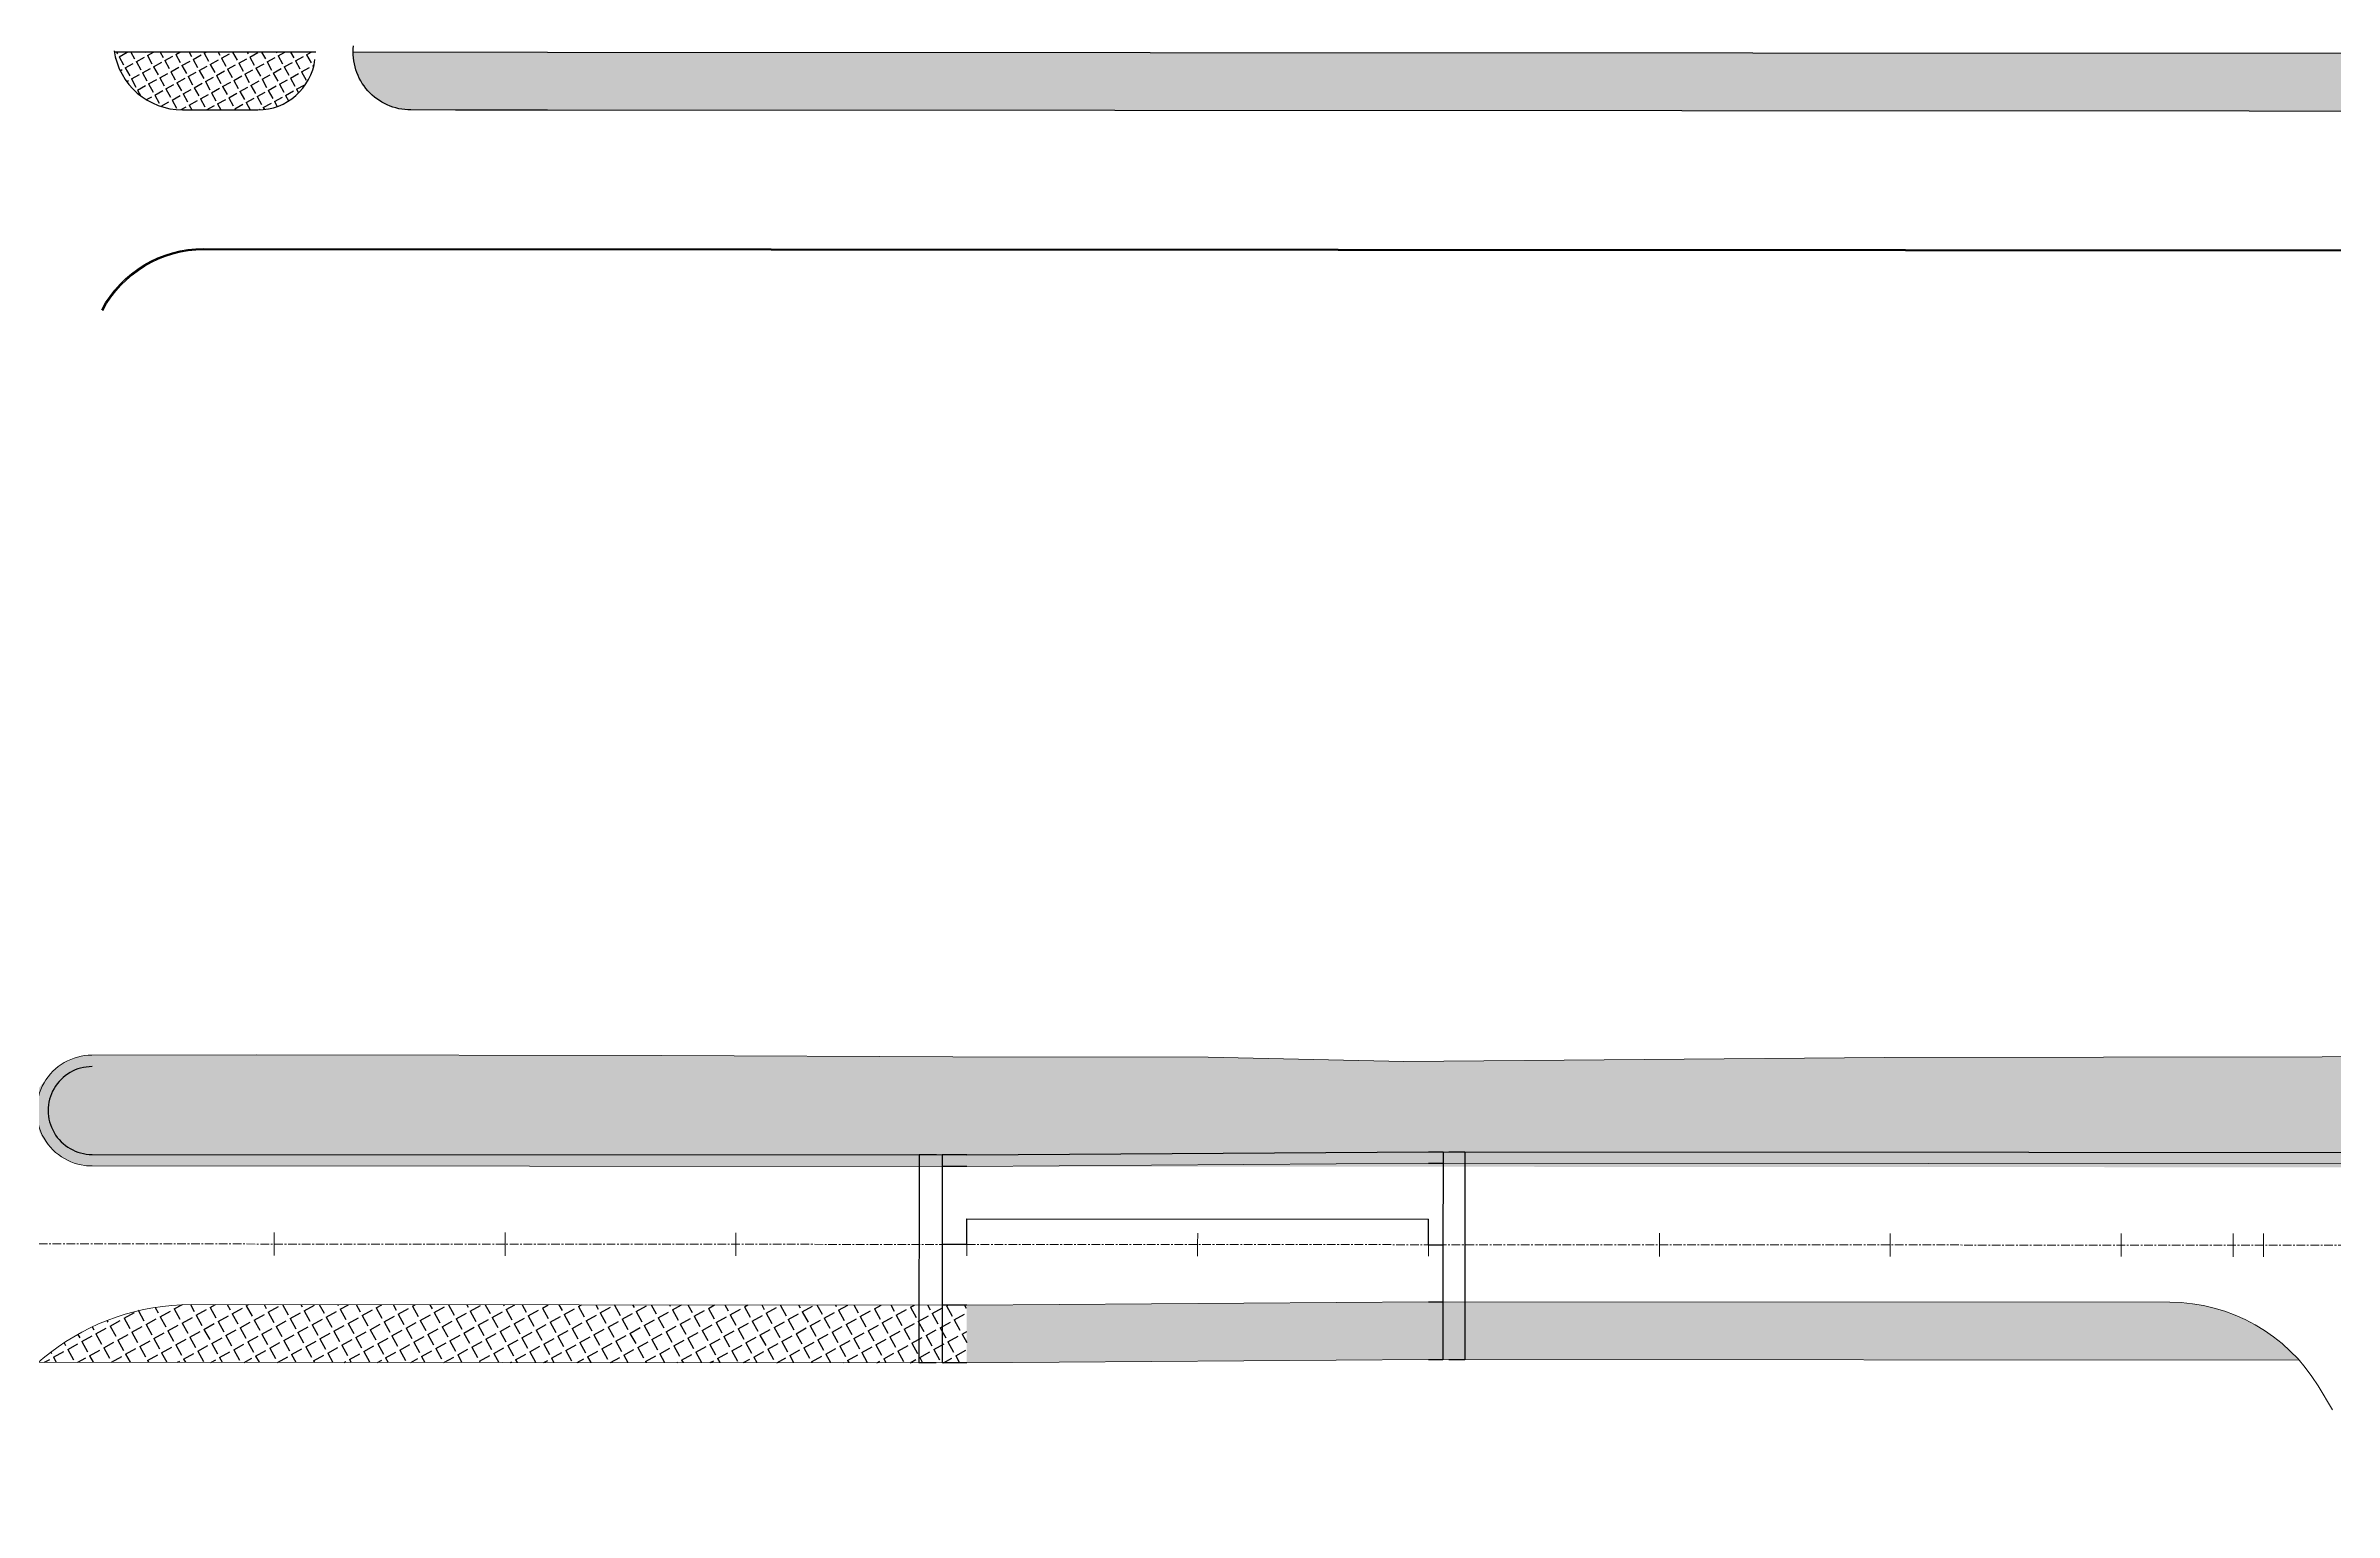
# Model space of a CAD drawing. Header units: millimetres. Extents: x -741734 to 900748, y -161760 to 44149.
# Drawn here: x 395672 to 593931, y -105109 to 21925 of the extents above; entities that cross this region are included whole.
import ezdxf

# ---------------------------------------------------------------- set-up
doc = ezdxf.new("R2010")
doc.units = ezdxf.units.MM
doc.header["$LTSCALE"] = 100
doc.header["$MEASUREMENT"] = 0
doc.linetypes.add('XREF-CII-RSR-ROAD-RCTD-3A-PLAN$0$CENTERX2', pattern=[4, 2.5, -0.5, 0.5, -0.5])
doc.linetypes.add('XREF-CII-RSR-ROAD-RCTD-3A-PLAN$0$DASHED2', pattern=[9.525, 6.35, -3.175])
doc.layers.get('Defpoints').update_dxf_attribs({"color": 6, "lineweight": 0})
for name, color, linetype in [('0.BR.MEP DUONG TK', 3, 'Continuous'), ('XREF-CII-LSR-ROAD-RCTD-PLAN$0$0-MEP VIA HE', 4, 'Continuous'), ('XREF-CII-LSR-ROAD-RCTD-PLAN$0$0.BR.MEP DUONG TK', 3, 'Continuous'), ('XREF-CII-LSR-ROAD-RCTD-PLAN$0$00-HATCH VIA HE', 31, 'Continuous'), ('XREF-CII-RSR-ROAD-RCTD-3A-PLAN$0$mepviahe', 5, 'Continuous')]:
    doc.layers.add(name, color=color, linetype=linetype)
for name, color, linetype, lineweight in [('1', 1, 'Continuous', 18), ('XREF-CII-RSR-ROAD-RCTD-3A-PLAN$0$0-HATCH VIA HE', 8, 'XREF-CII-RSR-ROAD-RCTD-3A-PLAN$0$DASHED2', 25), ('XREF-CII-RSR-ROAD-RCTD-3A-PLAN$0$00-dimtk', 2, 'Continuous', 18), ('XREF-CII-RSR-ROAD-RCTD-3A-PLAN$0$19.DUONGDO', 1, 'XREF-CII-RSR-ROAD-RCTD-3A-PLAN$0$CENTERX2', 18), ('XREF-CII-RSR-ROAD-RCTD-3A-PLAN$0$28.COC', 2, 'Continuous', 18), ('XREF-CII-RSR-ROAD-RCTD-3A-PLAN$0$BR. CAODO MIA', 8, 'Continuous', 18), ('XREF-CII-RSR-ROAD-RCTD-3A-PLAN$0$BR. HATCH', 8, 'Continuous', 18)]:
    doc.layers.add(name, color=color, linetype=linetype, lineweight=lineweight)
doc.styles.add('XREF-CII-RSR-ROAD-RCTD-3A-PLAN$0$2', font='vn_vni.shx', dxfattribs={"width": 0.7, "height": 0.8})
doc.styles.add('XREF-CII-RSR-ROAD-RCTD-3A-PLAN$0$BR.vn_vni', font='vn_vni.shx', dxfattribs={"width": 0.7})
doc.dimstyles.new('XREF-CII-RSR-ROAD-RCTD-3A-PLAN$0$BR.(1-10)1-100(cm)', dxfattribs={"dimscale": 10, "dimtxt": 1.6, "dimasz": 1.5, "dimexe": 1, "dimexo": 0, "dimgap": 0.5, "dimtad": 1, "dimdec": 0, "dimdsep": 46, "dimtxsty": 'XREF-CII-RSR-ROAD-RCTD-3A-PLAN$0$BR.vn_vni', "dimcen": 0, "dimdle": 1, "dimclrd": 2, "dimclre": 2, "dimclrt": 256, "dimadec": 0, "dimazin": 0, "dimtfac": 1, "dimtix": 1, "dimtofl": 0, "dimtmove": 0, "dimatfit": 3, "dimfxl": 1, "dimtolj": 1, "dimtzin": 0, "dimarcsym": 0})
doc.dimstyles.new('XREF-CII-RSR-ROAD-RCTD-3A-PLAN$0$BR.(1-1000)1-500(m)', dxfattribs={"dimscale": 0.5, "dimtxt": 1.6, "dimasz": 1.5, "dimexe": 1, "dimexo": 0, "dimgap": 0.5, "dimtad": 1, "dimzin": 0, "dimdsep": 46, "dimtxsty": 'XREF-CII-RSR-ROAD-RCTD-3A-PLAN$0$BR.vn_vni', "dimcen": 0, "dimdle": 1, "dimclrd": 2, "dimclre": 2, "dimclrt": 2, "dimadec": 0, "dimazin": 0, "dimtfac": 1, "dimtix": 1, "dimtofl": 0, "dimtmove": 0, "dimatfit": 3, "dimfxl": 1, "dimtolj": 1, "dimtzin": 0, "dimarcsym": 0})
pattern_1 = [(298.93872587, (-1344009432.2, -45328395), (962.6514474, 532.2613933), [800, -300]), (28.93872587, (-1344009432.2, -45328395), (-532.2613933, 962.6514474), [800, -300])]
pattern_2 = [(298.93872587, (-1344009432.2, -45328395), (1222.5673382, 675.9719695), [1016, -381]), (28.93872587, (-1344009432.2, -45328395), (-675.9719695, 1222.5673382), [1016, -381])]

# ---------------------------------------------------------------- blocks, each defined once
blk = doc.blocks.new('*D70')
at = {"layer": 'Defpoints', "color": 0, "transparency": 16777216}
for p in [(394879, -70400), (399683, -70311)]:
    blk.add_point(p, dxfattribs=at)
at = {"layer": 'XREF-CII-RSR-ROAD-RCTD-3A-PLAN$0$BR. CAODO MIA', "color": 2, "lineweight": -2, "transparency": 16777216}
blk.add_line((394875, -70400), (394878, -70400), dxfattribs=at)
at = {"layer": 'XREF-CII-RSR-ROAD-RCTD-3A-PLAN$0$BR. CAODO MIA', "color": 2, "transparency": 16777216}
blk.add_solid([(394878, -70400), (394878, -70400), (394879, -70400)], dxfattribs=at)
at = {"layer": 'XREF-CII-RSR-ROAD-RCTD-3A-PLAN$0$BR. CAODO MIA', "color": 2, "transparency": 16777216, "insert": (394876, -70399), "char_height": 0.8, "attachment_point": 5, "rotation": 1.06005, "style": 'XREF-CII-RSR-ROAD-RCTD-3A-PLAN$0$2'}
blk.add_mtext('\\A1;R4804', dxfattribs=at)
blk = doc.blocks.new('*D71')
at = {"layer": 'Defpoints', "color": 0, "transparency": 16777216}
for p in [(473331, -75158), (475469, -75160), (475470, -74160)]:
    blk.add_point(p, dxfattribs=at)
at = {"layer": 'XREF-CII-RSR-ROAD-RCTD-3A-PLAN$0$00-dimtk', "color": 2, "lineweight": -2, "transparency": 16777216}
for p, q in [((475469, -75160), (473330, -75158)), ((475470, -74160), (473331, -74158)), ((473331, -74159), (473331, -75158))]:
    blk.add_line(p, q, dxfattribs=at)
at = {"layer": 'XREF-CII-RSR-ROAD-RCTD-3A-PLAN$0$00-dimtk', "color": 2, "transparency": 16777216}
for points in [[(473331, -74159), (473332, -74159), (473331, -74158)], [(473331, -75158), (473331, -75158), (473331, -75158)]]:
    blk.add_solid(points, dxfattribs=at)
at = {"layer": 'XREF-CII-RSR-ROAD-RCTD-3A-PLAN$0$00-dimtk', "color": 2, "transparency": 16777216, "insert": (473331, -74658), "char_height": 0.8, "attachment_point": 5, "rotation": 89.96649, "style": 'XREF-CII-RSR-ROAD-RCTD-3A-PLAN$0$BR.vn_vni'}
blk.add_mtext('\\A1;1000.00', dxfattribs=at)
blk = doc.blocks.new('*D72')
at = {"layer": 'Defpoints', "color": 0, "transparency": 16777216}
for p in [(475469, -75160), (473327, -81908), (475465, -81909)]:
    blk.add_point(p, dxfattribs=at)
at = {"layer": 'XREF-CII-RSR-ROAD-RCTD-3A-PLAN$0$00-dimtk', "color": 2, "lineweight": -2, "transparency": 16777216}
for p, q in [((473331, -75159), (473327, -81907)), ((475469, -75160), (473330, -75158)), ((475465, -81909), (473326, -81908))]:
    blk.add_line(p, q, dxfattribs=at)
at = {"layer": 'XREF-CII-RSR-ROAD-RCTD-3A-PLAN$0$00-dimtk', "color": 2, "transparency": 16777216}
for points in [[(473331, -75159), (473331, -75159), (473331, -75158)], [(473327, -81907), (473327, -81907), (473327, -81908)]]:
    blk.add_solid(points, dxfattribs=at)
at = {"layer": 'XREF-CII-RSR-ROAD-RCTD-3A-PLAN$0$00-dimtk', "color": 2, "transparency": 16777216, "insert": (473328, -78533), "char_height": 0.8, "attachment_point": 5, "rotation": 89.96649, "style": 'XREF-CII-RSR-ROAD-RCTD-3A-PLAN$0$BR.vn_vni'}
blk.add_mtext('\\A1;6749.63', dxfattribs=at)
blk = doc.blocks.new('*D73')
at = {"layer": 'Defpoints', "color": 0, "transparency": 16777216}
for p in [(475465, -81909), (473324, -87158), (475462, -87160)]:
    blk.add_point(p, dxfattribs=at)
at = {"layer": 'XREF-CII-RSR-ROAD-RCTD-3A-PLAN$0$00-dimtk', "color": 2, "lineweight": -2, "transparency": 16777216}
for p, q in [((473327, -81909), (473324, -87158)), ((475465, -81909), (473326, -81908)), ((475462, -87160), (473323, -87158))]:
    blk.add_line(p, q, dxfattribs=at)
at = {"layer": 'XREF-CII-RSR-ROAD-RCTD-3A-PLAN$0$00-dimtk', "color": 2, "transparency": 16777216}
for points in [[(473327, -81909), (473327, -81909), (473327, -81908)], [(473324, -87158), (473324, -87158), (473324, -87158)]]:
    blk.add_solid(points, dxfattribs=at)
at = {"layer": 'XREF-CII-RSR-ROAD-RCTD-3A-PLAN$0$00-dimtk', "color": 2, "transparency": 16777216, "insert": (473325, -84533), "char_height": 0.8, "attachment_point": 5, "rotation": 89.96649, "style": 'XREF-CII-RSR-ROAD-RCTD-3A-PLAN$0$BR.vn_vni'}
blk.add_mtext('\\A1;5250.37', dxfattribs=at)
blk = doc.blocks.new('*D74')
at = {"layer": 'Defpoints', "color": 0, "transparency": 16777216}
for p in [(475462, -87160), (473321, -92158), (475459, -92160)]:
    blk.add_point(p, dxfattribs=at)
at = {"layer": 'XREF-CII-RSR-ROAD-RCTD-3A-PLAN$0$00-dimtk', "color": 2, "lineweight": -2, "transparency": 16777216}
for p, q in [((473324, -87159), (473321, -92158)), ((475462, -87160), (473323, -87158)), ((475459, -92160), (473320, -92158))]:
    blk.add_line(p, q, dxfattribs=at)
at = {"layer": 'XREF-CII-RSR-ROAD-RCTD-3A-PLAN$0$00-dimtk', "color": 2, "transparency": 16777216}
for points in [[(473324, -87159), (473324, -87159), (473324, -87158)], [(473321, -92158), (473321, -92158), (473321, -92158)]]:
    blk.add_solid(points, dxfattribs=at)
at = {"layer": 'XREF-CII-RSR-ROAD-RCTD-3A-PLAN$0$00-dimtk', "color": 2, "transparency": 16777216, "insert": (473322, -89658), "char_height": 0.8, "attachment_point": 5, "rotation": 89.96649, "style": 'XREF-CII-RSR-ROAD-RCTD-3A-PLAN$0$BR.vn_vni'}
blk.add_mtext('\\A1;5000.00', dxfattribs=at)
blk = doc.blocks.new('*D75')
at = {"layer": 'Defpoints', "color": 0, "transparency": 16777216}
for p in [(472831, -74158), (471318, -92157), (472821, -92158)]:
    blk.add_point(p, dxfattribs=at)
at = {"layer": 'XREF-CII-RSR-ROAD-RCTD-3A-PLAN$0$00-dimtk', "color": 2, "lineweight": -2, "transparency": 16777216}
for p, q in [((471329, -74158), (471318, -92157)), ((472831, -74158), (471328, -74157)), ((472821, -92158), (471318, -92157))]:
    blk.add_line(p, q, dxfattribs=at)
at = {"layer": 'XREF-CII-RSR-ROAD-RCTD-3A-PLAN$0$00-dimtk', "color": 2, "transparency": 16777216}
for points in [[(471329, -74158), (471329, -74158), (471329, -74157)], [(471318, -92157), (471318, -92157), (471318, -92157)]]:
    blk.add_solid(points, dxfattribs=at)
at = {"layer": 'XREF-CII-RSR-ROAD-RCTD-3A-PLAN$0$00-dimtk', "color": 2, "transparency": 16777216, "insert": (471323, -83157), "char_height": 0.8, "attachment_point": 5, "rotation": 89.96649, "style": 'XREF-CII-RSR-ROAD-RCTD-3A-PLAN$0$BR.vn_vni'}
blk.add_mtext('\\A1;18000.00', dxfattribs=at)
blk = doc.blocks.new('*D92')
at = {"layer": 'Defpoints', "color": 0, "transparency": 16777216}
for p in [(515466, -79729), (475465, -81909), (515465, -81933)]:
    blk.add_point(p, dxfattribs=at)
at = {"layer": 'XREF-CII-RSR-ROAD-RCTD-3A-PLAN$0$00-dimtk', "color": 2, "lineweight": -2, "transparency": 16777216}
for p, q in [((475465, -81909), (475466, -79705)), ((475467, -79705), (515466, -79729)), ((515465, -81933), (515466, -79728))]:
    blk.add_line(p, q, dxfattribs=at)
at = {"layer": 'XREF-CII-RSR-ROAD-RCTD-3A-PLAN$0$00-dimtk', "color": 2, "transparency": 16777216}
for points in [[(475467, -79705), (475467, -79706), (475466, -79705)], [(515466, -79729), (515466, -79729), (515466, -79729)]]:
    blk.add_solid(points, dxfattribs=at)
at = {"layer": 'XREF-CII-RSR-ROAD-RCTD-3A-PLAN$0$00-dimtk', "color": 2, "transparency": 16777216, "insert": (495466, -79716), "char_height": 0.8, "attachment_point": 5, "rotation": 359.96649, "style": 'XREF-CII-RSR-ROAD-RCTD-3A-PLAN$0$BR.vn_vni'}
blk.add_mtext('\\A1;40000.00', dxfattribs=at)
blk = doc.blocks.new('*D93')
at = {"layer": 'Defpoints', "color": 0, "transparency": 16777216}
for p in [(515469, -74883), (515470, -73883), (516722, -74884)]:
    blk.add_point(p, dxfattribs=at)
at = {"layer": 'XREF-CII-RSR-ROAD-RCTD-3A-PLAN$0$00-dimtk', "color": 2, "lineweight": -2, "transparency": 16777216}
for p, q in [((515469, -74883), (516722, -74884)), ((515470, -73883), (516723, -73884)), ((516722, -73885), (516722, -74883))]:
    blk.add_line(p, q, dxfattribs=at)
at = {"layer": 'XREF-CII-RSR-ROAD-RCTD-3A-PLAN$0$00-dimtk', "color": 2, "transparency": 16777216}
for points in [[(516722, -73885), (516722, -73885), (516722, -73884)], [(516722, -74883), (516722, -74883), (516722, -74884)]]:
    blk.add_solid(points, dxfattribs=at)
at = {"layer": 'XREF-CII-RSR-ROAD-RCTD-3A-PLAN$0$00-dimtk', "color": 2, "transparency": 16777216, "insert": (516721, -74384), "char_height": 0.8, "attachment_point": 5, "rotation": 89.96649, "style": 'XREF-CII-RSR-ROAD-RCTD-3A-PLAN$0$BR.vn_vni'}
blk.add_mtext('\\A1;1000.00', dxfattribs=at)
blk = doc.blocks.new('*D94')
at = {"layer": 'Defpoints', "color": 0, "transparency": 16777216}
for p in [(515469, -74883), (515465, -81933), (516718, -81933)]:
    blk.add_point(p, dxfattribs=at)
at = {"layer": 'XREF-CII-RSR-ROAD-RCTD-3A-PLAN$0$00-dimtk', "color": 2, "lineweight": -2, "transparency": 16777216}
for p, q in [((515469, -74883), (516722, -74884)), ((516722, -74885), (516718, -81933)), ((515465, -81933), (516718, -81933))]:
    blk.add_line(p, q, dxfattribs=at)
at = {"layer": 'XREF-CII-RSR-ROAD-RCTD-3A-PLAN$0$00-dimtk', "color": 2, "transparency": 16777216}
for points in [[(516722, -74885), (516722, -74885), (516722, -74884)], [(516717, -81933), (516718, -81933), (516718, -81933)]]:
    blk.add_solid(points, dxfattribs=at)
at = {"layer": 'XREF-CII-RSR-ROAD-RCTD-3A-PLAN$0$00-dimtk', "color": 2, "transparency": 16777216, "insert": (516719, -78409), "char_height": 0.8, "attachment_point": 5, "rotation": 89.96649, "style": 'XREF-CII-RSR-ROAD-RCTD-3A-PLAN$0$BR.vn_vni'}
blk.add_mtext('\\A1;7049.63', dxfattribs=at)
blk = doc.blocks.new('*D95')
at = {"layer": 'Defpoints', "color": 0, "transparency": 16777216}
for p in [(515465, -81933), (515462, -86883), (516715, -86884)]:
    blk.add_point(p, dxfattribs=at)
at = {"layer": 'XREF-CII-RSR-ROAD-RCTD-3A-PLAN$0$00-dimtk', "color": 2, "lineweight": -2, "transparency": 16777216}
for p, q in [((515465, -81933), (516718, -81933)), ((516718, -81934), (516715, -86883)), ((515462, -86883), (516715, -86884))]:
    blk.add_line(p, q, dxfattribs=at)
at = {"layer": 'XREF-CII-RSR-ROAD-RCTD-3A-PLAN$0$00-dimtk', "color": 2, "transparency": 16777216}
for points in [[(516717, -81934), (516718, -81934), (516718, -81933)], [(516715, -86883), (516715, -86883), (516715, -86884)]]:
    blk.add_solid(points, dxfattribs=at)
at = {"layer": 'XREF-CII-RSR-ROAD-RCTD-3A-PLAN$0$00-dimtk', "color": 2, "transparency": 16777216, "insert": (516715, -84409), "char_height": 0.8, "attachment_point": 5, "rotation": 89.96649, "style": 'XREF-CII-RSR-ROAD-RCTD-3A-PLAN$0$BR.vn_vni'}
blk.add_mtext('\\A1;4950.37', dxfattribs=at)
blk = doc.blocks.new('*D96')
at = {"layer": 'Defpoints', "color": 0, "transparency": 16777216}
for p in [(515462, -86883), (515459, -91883), (516712, -91884)]:
    blk.add_point(p, dxfattribs=at)
at = {"layer": 'XREF-CII-RSR-ROAD-RCTD-3A-PLAN$0$00-dimtk', "color": 2, "lineweight": -2, "transparency": 16777216}
for p, q in [((515462, -86883), (516715, -86884)), ((516715, -86885), (516712, -91883)), ((515459, -91883), (516712, -91884))]:
    blk.add_line(p, q, dxfattribs=at)
at = {"layer": 'XREF-CII-RSR-ROAD-RCTD-3A-PLAN$0$00-dimtk', "color": 2, "transparency": 16777216}
for points in [[(516715, -86885), (516715, -86885), (516715, -86884)], [(516712, -91883), (516712, -91883), (516712, -91884)]]:
    blk.add_solid(points, dxfattribs=at)
at = {"layer": 'XREF-CII-RSR-ROAD-RCTD-3A-PLAN$0$00-dimtk', "color": 2, "transparency": 16777216, "insert": (516713, -89384), "char_height": 0.8, "attachment_point": 5, "rotation": 89.96649, "style": 'XREF-CII-RSR-ROAD-RCTD-3A-PLAN$0$BR.vn_vni'}
blk.add_mtext('\\A1;5000.00', dxfattribs=at)
blk = doc.blocks.new('*D76')
at = {"layer": 'Defpoints', "color": 0, "transparency": 16777216}
for p in [(517222, -73884), (517212, -91884), (518602, -91885)]:
    blk.add_point(p, dxfattribs=at)
at = {"layer": 'XREF-CII-RSR-ROAD-RCTD-3A-PLAN$0$00-dimtk', "color": 2, "lineweight": -2, "transparency": 16777216}
for p, q in [((517222, -73884), (518613, -73885)), ((518613, -73886), (518602, -91884)), ((517212, -91884), (518603, -91885))]:
    blk.add_line(p, q, dxfattribs=at)
at = {"layer": 'XREF-CII-RSR-ROAD-RCTD-3A-PLAN$0$00-dimtk', "color": 2, "transparency": 16777216}
for points in [[(518613, -73886), (518613, -73886), (518613, -73885)], [(518602, -91884), (518602, -91884), (518602, -91885)]]:
    blk.add_solid(points, dxfattribs=at)
at = {"layer": 'XREF-CII-RSR-ROAD-RCTD-3A-PLAN$0$00-dimtk', "color": 2, "transparency": 16777216, "insert": (518607, -82885), "char_height": 0.8, "attachment_point": 5, "rotation": 89.96649, "style": 'XREF-CII-RSR-ROAD-RCTD-3A-PLAN$0$BR.vn_vni'}
blk.add_mtext('\\A1;18000.00', dxfattribs=at)

msp = doc.modelspace()

# ---------------------------------------------------------------- hatches: boundary and pattern name
at = {"layer": 'XREF-CII-LSR-ROAD-RCTD-PLAN$0$00-HATCH VIA HE'}
h = msp.add_hatch(dxfattribs=at)
h.set_pattern_fill('ANGLE', color=256, scale=4000, angle=-61.061274134, style=0)
h.set_pattern_definition(pattern_1)
h.paths.add_polyline_path([(414030.7692, 16369.731, 0.3783480523), (418994.944, 20748.4941), (419072.3654, 21366.7893), (401605.3903, 21376.9841, 0.3659795673), (407518.5045, 16373.532)])
h = msp.add_hatch(dxfattribs=at)
h.set_pattern_fill('ANGLE', color=256, scale=4000, angle=-61.061274134, style=0)
h.set_pattern_definition(pattern_1)
h.paths.add_polyline_path([(684835.1157, 16211.6733, 0.0956551085), (690419.8803, 17286.5814), (700199.704, 21202.7065), (439147.813, 21355.072), (422304.5353, 21364.9028, 0.4142135677), (427301.6161, 16361.9852), (431166.8928, 16359.7292), (439144.8947, 16355.0729)])
at = {"layer": 'XREF-CII-RSR-ROAD-RCTD-3A-PLAN$0$0-HATCH VIA HE'}
h = msp.add_hatch(dxfattribs=at)
h.set_pattern_fill('ANGLE', color=256, scale=200, angle=-61.061274134, style=0)
h.set_pattern_definition(pattern_2)
edge = h.paths.add_edge_path()
edge.add_line((475459.1815, -92159.6743), (475462.1059, -87159.6751))
edge.add_line((475462.1059, -87159.6751), (408289.176, -87120.3872))
edge.add_arc((408277.4784, -107120.3838), 20000, 89.966489022, 131.376111131)
edge.add_line((395057.4973, -92112.6492), (475459.1815, -92159.6743))
h = msp.add_hatch(dxfattribs=at)
h.set_pattern_fill('ANGLE', color=256, scale=200, angle=-61.061274134, style=0)
h.set_pattern_definition(pattern_2)
h.paths.add_polyline_path([(515459.3502, -91883.0694), (515462.2746, -86883.0703), (475462.1059, -87159.6751), (475459.1815, -92159.6743)])
h.paths.add_polyline_path([(590877.1136, -91927.1795, 0.2134217651), (579699.7, -86920.6413), (515462.2746, -86883.0703), (515459.3502, -91883.0694)])
h.paths.add_polyline_path([(516763.795, -88330.4984), (516762.5629, -90437.1647), (517962.5627, -90437.8666), (517963.7948, -88331.2003)], flags=24)
at = {"layer": 'XREF-CII-RSR-ROAD-RCTD-3A-PLAN$0$BR. HATCH'}
h = msp.add_hatch(dxfattribs=at)
h.set_pattern_fill('GRASS', color=256, scale=100, angle=-61.061274134)
h.set_pattern_definition([(28.93872587, (-1344009432.2, -45328395), (702.7296213, 2440.8545794), [476.25, -3115.852448]), (343.93872587, (-1344009432.2, -45328395), (702.7296214, 2440.8545797), [476.25, -2063.75]), (73.93872587, (-1344009432.2, -45328395), (-2440.8545797, 702.7296214), [476.25, -2063.75])])
edge = h.paths.add_edge_path()
edge.add_line((815474.9606, -75358.5388), (830243.9961, -75367.2763))
edge.add_arc((830729.8118, -15369.2431), 60000, 244.268020651, 269.536075144, ccw=False)
edge.add_line((804680.0949, -69419.3333), (803968.8404, -69076.5405))
edge.add_arc((804620.0833, -67725.2883), 1500, 89.907316088, 244.268020651, ccw=False)
edge.add_line((804622.5098, -66225.2902), (802933.5269, -66222.5581))
edge.add_line((802933.5269, -66222.5581), (795841.0923, -66211.0851))
edge.add_line((795841.0923, -66211.0851), (774749.5455, -66171.8776))
edge.add_line((774749.5455, -66171.8776), (756372.2303, -66113.2184))
edge.add_line((756372.2303, -66113.2184), (736664.3101, -66033.6717))
edge.add_line((736664.3101, -66033.6717), (713628.7683, -66012.7273))
edge.add_line((713628.7683, -66012.7273), (678357.2713, -65969.203))
edge.add_line((678357.2713, -65969.203), (649504.9055, -65935.297))
edge.add_line((649504.9055, -65935.297), (611856.0499, -65642.021))
edge.add_line((611856.0499, -65642.021), (554975.6799, -65727.035))
edge.add_line((554975.6799, -65727.035), (513313.9811, -66067.9343))
edge.add_line((513313.9811, -66067.9343), (496386.6728, -65695.9108))
edge.add_line((496386.6728, -65695.9108), (474265.9601, -65652.2597))
edge.add_line((474265.9601, -65652.2597), (448973.7884, -65544.5193))
edge.add_line((448973.7884, -65544.5193), (413945.25, -65488.0278))
edge.add_line((413945.25, -65488.0278), (399045.2112, -65507.4867))
edge.add_spline(control_points=[(399045.2112, -65507.4867), (398365.5752, -65715.7858), (396662.929, -66237.6235), (395587.5445, -67686.4442), (394941.4153, -68556.9471)], knot_values=[0, 0, 0, 0, 2.0872203721, 5.2289724321, 5.2289724321, 5.2289724321, 5.2289724321], degree=3, periodic=0)
edge.add_arc((399692.348, -70115.3562), 5000, 161.839385224, 269.966489024)
edge.add_line((399689.4236, -75115.3554), (815474.9606, -75358.5388))

# ---------------------------------------------------------------- linework, layer by layer
at = {"layer": '0.BR.MEP DUONG TK', "ltscale": 5, "flags": 128}
for points in [[(700199.704, 21202.7065), (690419.8803, 17286.5814, -0.0956551085), (684835.1157, 16211.6733), (439144.8947, 16355.0729), (431166.8928, 16359.7292), (427301.6743, 16361.9852, -0.4474929111), (422336.3351, 21925.0077)], [(700199.704, 21202.7065), (690419.8803, 17286.5814, -0.0956551085), (684835.1157, 16211.6733), (439144.8947, 16355.0729), (431166.8928, 16359.7292), (427301.6743, 16361.9852, -0.4474929111), (422336.3351, 21925.0077)], [(401586.1551, 21498.827, 0.3718192572), (407518.5135, 16373.5319), (414030.7314, 16369.731, 0.3783502111), (418994.944, 20748.4941)], [(401586.1551, 21498.827, 0.3718192572), (407518.5135, 16373.5319), (414030.7314, 16369.731, 0.3783502111), (418994.944, 20748.4941)], [(400514.8302, -953.1926, -0.2781024124), (409360.9407, 4372.4547), (900748.0257, 4085.6214)], [(400514.8302, -953.1926, -0.2781024124), (409360.9407, 4372.4547), (900748.0257, 4085.6214)], [(400603.2329, -999.9361, -0.2781024124), (409360.8823, 4272.4547), (900748.0885, 3985.6213)]]:
    msp.add_lwpolyline(points, format="xyb", dxfattribs=at)
at = {"layer": '1'}
for points in [[(399675.9297, -65506.663), (413945.25, -65488.0278), (448973.7884, -65544.5193), (474265.9601, -65652.2597), (496386.6728, -65695.9108), (513313.9811, -66067.9343), (554975.6799, -65727.035), (611856.0499, -65642.021), (649504.9055, -65935.297), (678357.2713, -65969.203), (713628.7683, -66012.7273), (736664.3101, -66033.6717), (756372.2303, -66113.2184), (774749.5455, -66171.8776), (795841.0923, -66211.0851), (802933.5269, -66222.5581), (804622.5098, -66225.2902, 0.7980088269), (803968.8404, -69076.5405), (804680.0949, -69419.3333, 0.1126019171), (830694.4512, -75369.2327)], [(399202.1486, -75091.2687, 0.0244080314), (399689.4236, -75115.3554), (475469.1244, -75159.6772), (515469.2931, -74883.0723), (775469.2486, -75035.1403), (815474.9606, -75358.5388)], [(388198.6996, -105108.6399), (388739.8715, -102827.5516), (388947.2965, -101987.7366, -0.3402484987), (408289.176, -87120.3872), (475462.1059, -87159.6751), (515462.2745, -86883.0703), (579699.7, -86920.6413, -0.2626810744), (592535.6834, -94173.8827), (593775.0627, -96228.8752)]]:
    msp.add_lwpolyline(points, format="xyb", dxfattribs=at)
msp.add_lwpolyline([(395057.4973, -92112.6492), (475459.1815, -92159.6743), (515459.3502, -91883.0694), (590877.1136, -91927.1795)], dxfattribs=at)
msp.add_arc((399682.6765, -70311.0092), 4804.3509, 90.069190914, 270.080465951, dxfattribs=at)
at = {"layer": 'XREF-CII-LSR-ROAD-RCTD-PLAN$0$0-MEP VIA HE', "ltscale": 5}
for points in [[(419072.3654, 21366.7893), (401604.1095, 21376.9848)], [(700199.704, 21202.7065), (439147.813, 21355.072), (422304.5353, 21364.9028)]]:
    msp.add_lwpolyline(points, dxfattribs=at)
at = {"layer": 'XREF-CII-LSR-ROAD-RCTD-PLAN$0$0.BR.MEP DUONG TK', "ltscale": 5, "flags": 128}
for points in [[(700199.704, 21202.7065), (690419.8803, 17286.5814, -0.0956551085), (684835.1157, 16211.6733), (439144.8947, 16355.0729), (431166.8928, 16359.7292), (427301.6743, 16361.9852, -0.4474929111), (422336.3351, 21925.0077)], [(401586.1551, 21498.827, 0.3718192572), (407518.5135, 16373.5319), (414030.7314, 16369.731, 0.3783502111), (418994.944, 20748.4941)], [(400514.8302, -953.1926, -0.2781024124), (409360.9407, 4372.4547), (900748.0257, 4085.6214)]]:
    msp.add_lwpolyline(points, format="xyb", dxfattribs=at)
at = {"layer": 'XREF-CII-RSR-ROAD-RCTD-3A-PLAN$0$19.DUONGDO', "ltscale": 3, "flags": 128}
msp.add_lwpolyline([(295465.2075, -81804.0242), (815471.4307, -82108.1632)], dxfattribs=at)
at = {"layer": 'XREF-CII-RSR-ROAD-RCTD-3A-PLAN$0$28.COC'}
for points in [[(415465.7719, -80874.2094), (415465.187, -81874.2093), (415464.6021, -82874.2091)], [(435465.7685, -80885.907), (435465.1836, -81885.9068), (435464.5987, -82885.9066)], [(455465.765, -80897.6045), (455465.1802, -81897.6043), (455464.5953, -82897.6041)], [(475465.7616, -80909.302), (475465.1767, -81909.3018), (475464.5919, -82909.3016)], [(495465.7582, -80920.9995), (495465.1733, -81920.9993), (495464.5885, -82920.9991)], [(515465.7548, -80932.697), (515465.1699, -81932.6968), (515464.585, -82932.6967)], [(535465.7514, -80944.3945), (535465.1665, -81944.3943), (535464.5816, -82944.3942)], [(555465.7479, -80956.092), (555465.1631, -81956.0919), (555464.5782, -82956.0917)], [(575465.7445, -80967.7895), (575465.1596, -81967.7894), (575464.5748, -82967.7892)], [(585162.7429, -80973.4611), (585162.158, -81973.4609), (585161.5731, -82973.4607)], [(587810.7424, -80975.0098), (587810.1575, -81975.0097), (587809.5727, -82975.0095)]]:
    msp.add_lwpolyline(points, dxfattribs=at)
at = {"layer": 'XREF-CII-RSR-ROAD-RCTD-3A-PLAN$0$mepviahe', "flags": 128}
msp.add_lwpolyline([(399671.947, -74115.345), (475469.7093, -74159.6774), (515469.8779, -73883.0725), (775469.8335, -74035.1405), (819776.9052, -74361.0547)], dxfattribs=at)
at = {"layer": 'XREF-CII-RSR-ROAD-RCTD-3A-PLAN$0$mepviahe'}
msp.add_arc((399682.6765, -70311.0092), 3804.3509, 90.069190914, 270.080465951, dxfattribs=at)

# ---------------------------------------------------------------- dimensions: what is measured, and where the dimension line sits
at = {"layer": 'XREF-CII-RSR-ROAD-RCTD-3A-PLAN$0$00-dimtk'}
for p1, p2, distance, picture, middle in [((472831.4759, -74158.1343), (472820.9481, -92158.1312), -1502.6374, '*D75', (471322.9249, -83157.2535)), ((475469.7093, -74159.6774), (475469.1244, -75159.6772), -2138.2339, '*D71', (473330.5334, -74658.4263)), ((515469.8779, -73883.0725), (515469.2931, -74883.0723), 1252.3668, '*D93', (516721.3021, -74383.8045)), ((517222.2444, -73884.0974), (517211.7167, -91884.0943), 1390.5713, '*D76', (518606.9016, -82884.9088)), ((475465.1767, -81909.3018), (515465.1699, -81932.6968), 2203.8604, '*D92', (495466.4627, -79716.4893))]:
    dim = msp.add_aligned_dim(p1=p1, p2=p2, distance=distance, dimstyle='XREF-CII-RSR-ROAD-RCTD-3A-PLAN$0$BR.(1-1000)1-500(m)', dxfattribs=at)
    dim.commit()
    dim.dimension.update_dxf_attribs({"geometry": picture, "text_midpoint": middle})
for base, p1, p2, picture, middle in [((473326.9432, -81908.0512), (475469.1244, -75159.6772), (475465.1767, -81909.3018), '*D72', (473328.2671, -78533.2385)), ((516717.5365, -81933.4293), (515469.2931, -74883.0723), (515465.1699, -81932.6968), '*D94', (516718.9481, -78408.6167)), ((473323.8724, -87158.4245), (475465.1767, -81909.3018), (475462.1059, -87159.6751), '*D73', (473324.7578, -84533.2375)), ((516714.6411, -86883.8027), (515465.1699, -81932.6968), (515462.2745, -86883.0703), '*D95', (516715.4388, -84408.6156)), ((473320.948, -92158.4237), (475462.1059, -87159.6751), (475459.1815, -92159.6743), '*D74', (473321.7602, -89658.4237)), ((516711.7168, -91883.8019), (515462.2745, -86883.0703), (515459.3502, -91883.0694), '*D96', (516712.5289, -89383.8019))]:
    dim = msp.add_linear_dim(base=base, p1=p1, p2=p2, angle=89.966489022, dimstyle='XREF-CII-RSR-ROAD-RCTD-3A-PLAN$0$BR.(1-1000)1-500(m)', override={"dimtmove": 1}, dxfattribs=at)
    dim.commit()
    dim.dimension.update_dxf_attribs({"geometry": picture, "text_midpoint": middle})
at = {"layer": 'XREF-CII-RSR-ROAD-RCTD-3A-PLAN$0$BR. CAODO MIA'}
dim = msp.add_radius_dim(center=(399682.6765, -70311.0092), mpoint=(394879.1479, -70399.8908), dimstyle='XREF-CII-RSR-ROAD-RCTD-3A-PLAN$0$BR.(1-10)1-100(cm)', override={"dimscale": 1, "dimtxt": 0.75, "dimasz": 0.75, "dimexe": 0.5, "dimgap": 0.25, "dimtxsty": 'XREF-CII-RSR-ROAD-RCTD-3A-PLAN$0$2', "dimdle": 0.5, "dimclrt": 2, "dimtmove": 2}, dxfattribs=at)
dim.commit()
dim.dimension.update_dxf_attribs({"geometry": '*D70', "text_midpoint": (394876.1063, -70399.2969)})

doc.saveas('drawing.dxf')
